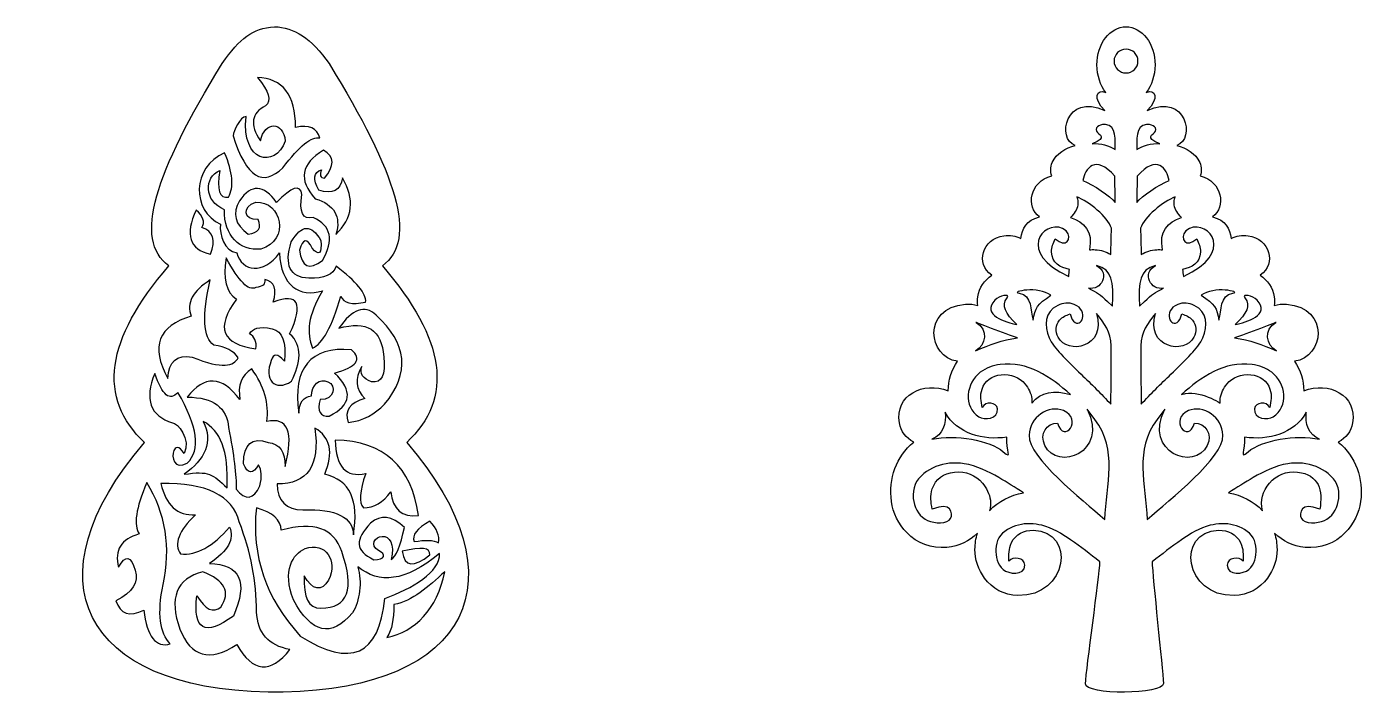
# Model space of a CAD drawing. Header units: centimetres. Extents: x -1 to 124, y -94 to 8.
# Drawn here: x 25.78 to 45.86, y -32.9 to -22.86 of the extents above; entities that cross this region are included whole.
import ezdxf

# ---------------------------------------------------------------- set-up
doc = ezdxf.new("R2010")
doc.units = ezdxf.units.CM
doc.header["$MEASUREMENT"] = 0
doc.layers.add('layer 1', color=7, linetype='Continuous')

msp = doc.modelspace()

# ---------------------------------------------------------------- linework, layer by layer
at = {"layer": 'layer 1', "color": 250}
for points, knots in [([(27.55105, -29.10344), (25.78133, -31.15857), (26.61737, -32.80839), (29.40744, -32.85513), (29.40744, -32.85513), (29.4526, -32.85558), (29.49729, -32.85567), (29.54148, -32.85543), (29.54148, -32.85543), (29.58567, -32.85567), (29.58704, -32.85558), (29.6322, -32.85513), (29.6322, -32.85513), (32.42227, -32.80839), (33.25831, -31.15857), (31.48859, -29.10344), (31.48859, -29.10344), (32.19968, -28.43862), (32.07789, -27.55411), (31.12324, -26.44991), (31.12324, -26.44991), (31.66538, -26.05526), (31.33296, -25.05346), (30.32343, -23.40957), (30.32343, -23.40957), (30.05332, -23.02937), (29.79772, -22.86499), (29.50072, -22.85556), (29.50072, -22.85556), (29.17182, -22.88195), (28.98385, -23.02213), (28.71621, -23.40957), (28.71621, -23.40957), (27.70668, -25.05346), (27.37426, -26.05526), (27.9164, -26.44991), (27.9164, -26.44991), (26.96175, -27.55411), (26.83996, -28.43862), (27.55105, -29.10344)], [0, 0, 0, 0, 0.09090909, 0.09090909, 0.09090909, 0.09090909, 0.18181818, 0.18181818, 0.18181818, 0.18181818, 0.27272727, 0.27272727, 0.27272727, 0.27272727, 0.36363636, 0.36363636, 0.36363636, 0.36363636, 0.45454545, 0.45454545, 0.45454545, 0.45454545, 0.54545455, 0.54545455, 0.54545455, 0.54545455, 0.63636364, 0.63636364, 0.63636364, 0.63636364, 0.72727273, 0.72727273, 0.72727273, 0.72727273, 0.81818182, 0.81818182, 0.81818182, 0.81818182, 1, 1, 1, 1]), ([(41.4615, -30.56544), (41.61235, -30.67004), (41.75533, -30.78587), (41.90273, -30.89526), (41.90273, -30.89526), (41.8936, -31.1186), (41.69682, -32.505), (41.684, -32.72809), (41.684, -32.72809), (41.67398, -32.90238), (42.86516, -32.89498), (42.85532, -32.72396), (42.85532, -32.72396), (42.8425, -32.50087), (42.69414, -31.1186), (42.685, -30.89526), (42.685, -30.89526), (42.8324, -30.78587), (42.97539, -30.67004), (43.12623, -30.56544), (43.12623, -30.56544), (43.25664, -30.47501), (43.40071, -30.38869), (43.55837, -30.34849), (43.55837, -30.34849), (43.61562, -30.3339), (43.67399, -30.32559), (43.7333, -30.32421), (43.7333, -30.32421), (43.8482, -30.32155), (43.97723, -30.35245), (44.07393, -30.41155), (44.07393, -30.41155), (44.18616, -30.48012), (44.24599, -30.57884), (44.24928, -30.70549), (44.24928, -30.70549), (44.25198, -30.8096), (44.22455, -30.94192), (44.13916, -31.01268), (44.13916, -31.01268), (44.05755, -31.08033), (43.81856, -31.11594), (43.81411, -30.94563), (43.81411, -30.94563), (43.81118, -30.83338), (43.9975, -30.81087), (44.05199, -30.88788), (44.05199, -30.88788), (44.05367, -30.78451), (44.06031, -30.70703), (44.01241, -30.6086), (44.01241, -30.6086), (43.95023, -30.48096), (43.82981, -30.4188), (43.68239, -30.42222), (43.68239, -30.42222), (43.04621, -30.43698), (43.16239, -31.42013), (43.91897, -31.40244), (43.91897, -31.40244), (44.12773, -31.39759), (44.30113, -31.30242), (44.41914, -31.14187), (44.41914, -31.14187), (44.50786, -31.0212), (44.56657, -30.85727), (44.56273, -30.70954), (44.56273, -30.70954), (44.56062, -30.62814), (44.54885, -30.54595), (44.52654, -30.46651), (44.52654, -30.46651), (44.64449, -30.58871), (44.80196, -30.66069), (44.98345, -30.67938), (44.98345, -30.67938), (45.21884, -30.70362), (45.42845, -30.62138), (45.58674, -30.4578), (45.58674, -30.4578), (45.70599, -30.33456), (45.79869, -30.15794), (45.81803, -29.99099), (45.81803, -29.99099), (45.85781, -29.64743), (45.74925, -29.31362), (45.48218, -29.09894), (45.48218, -29.09894), (45.59801, -29.03775), (45.67633, -28.93888), (45.69796, -28.80839), (45.69796, -28.80839), (45.76719, -28.39083), (45.33924, -28.17789), (44.96564, -28.32745), (44.96564, -28.32745), (44.96117, -28.16992), (44.91677, -28.01418), (44.82429, -27.88294), (44.82429, -27.88294), (45.26885, -27.82728), (45.36273, -27.08371), (44.70607, -27.02519), (44.70607, -27.02519), (44.6427, -27.01909), (44.57931, -27.02558), (44.52114, -27.04572), (44.52114, -27.04572), (44.52616, -27.00289), (44.5262, -26.9597), (44.52022, -26.91712), (44.52022, -26.91712), (44.50024, -26.77436), (44.41951, -26.66716), (44.30899, -26.58797), (44.30899, -26.58797), (44.56519, -26.41897), (44.45158, -26.043), (44.12816, -25.99582), (44.12816, -25.99582), (44.03622, -25.98241), (43.95009, -25.9993), (43.87229, -26.03634), (43.87229, -26.03634), (43.85498, -25.89491), (43.7881, -25.7594), (43.59518, -25.71448), (43.59518, -25.71448), (43.7988, -25.5603), (43.74154, -25.187), (43.41018, -25.0963), (43.41018, -25.0963), (43.43184, -25.03286), (43.43018, -24.96553), (43.40148, -24.89825), (43.40148, -24.89825), (43.34096, -24.7564), (43.20032, -24.67478), (43.05545, -24.63992), (43.05545, -24.63992), (43.33827, -24.55183), (43.2049, -23.83618), (42.61146, -24.11566), (42.61146, -24.11566), (42.80256, -23.93154), (42.73465, -23.78098), (42.59654, -23.84403), (42.59654, -23.84403), (42.67862, -23.73948), (42.72967, -23.59284), (42.72967, -23.43045), (42.72967, -23.43045), (42.72967, -23.11296), (42.53454, -22.85556), (42.29385, -22.85556), (42.29385, -22.85556), (42.05317, -22.85556), (41.85805, -23.11296), (41.85805, -23.43045), (41.85805, -23.43045), (41.85805, -23.59283), (41.9091, -23.73947), (41.99116, -23.84402), (41.99116, -23.84402), (41.85308, -23.781), (41.78519, -23.93155), (41.97627, -24.11566), (41.97627, -24.11566), (41.38284, -23.83618), (41.24946, -24.55183), (41.53228, -24.63992), (41.53228, -24.63992), (41.38741, -24.67478), (41.24677, -24.7564), (41.18625, -24.89825), (41.18625, -24.89825), (41.15755, -24.96553), (41.15589, -25.03286), (41.17755, -25.0963), (41.17755, -25.0963), (40.84619, -25.187), (40.78893, -25.5603), (40.99255, -25.71448), (40.99255, -25.71448), (40.79963, -25.7594), (40.73275, -25.89491), (40.71545, -26.03634), (40.71545, -26.03634), (40.63765, -25.9993), (40.55151, -25.98241), (40.45958, -25.99582), (40.45958, -25.99582), (40.13615, -26.043), (40.02254, -26.41897), (40.27875, -26.58797), (40.27875, -26.58797), (40.16822, -26.66716), (40.08749, -26.77436), (40.06751, -26.91712), (40.06751, -26.91712), (40.06153, -26.9597), (40.06157, -27.00289), (40.06659, -27.04572), (40.06659, -27.04572), (40.00842, -27.02558), (39.94503, -27.01909), (39.88167, -27.02519), (39.88167, -27.02519), (39.225, -27.08371), (39.31888, -27.82728), (39.76345, -27.88294), (39.76345, -27.88294), (39.67096, -28.01418), (39.62657, -28.16992), (39.6221, -28.32745), (39.6221, -28.32745), (39.2485, -28.17789), (38.82054, -28.39083), (38.88977, -28.80839), (38.88977, -28.80839), (38.9114, -28.93888), (38.98972, -29.03775), (39.10555, -29.09894), (39.10555, -29.09894), (38.83848, -29.31362), (38.72993, -29.64743), (38.76971, -29.99099), (38.76971, -29.99099), (38.78904, -30.15794), (38.88174, -30.33456), (39.00099, -30.4578), (39.00099, -30.4578), (39.15928, -30.62138), (39.36889, -30.70362), (39.60428, -30.67938), (39.60428, -30.67938), (39.78577, -30.66069), (39.94325, -30.58871), (40.0612, -30.46651), (40.0612, -30.46651), (40.03889, -30.54595), (40.02711, -30.62814), (40.025, -30.70954), (40.025, -30.70954), (40.02116, -30.85727), (40.07987, -31.0212), (40.16859, -31.14187), (40.16859, -31.14187), (40.28661, -31.30242), (40.46001, -31.39759), (40.66876, -31.40244), (40.66876, -31.40244), (41.42534, -31.42013), (41.54152, -30.43698), (40.90534, -30.42222), (40.90534, -30.42222), (40.75792, -30.4188), (40.6375, -30.48096), (40.57532, -30.6086), (40.57532, -30.6086), (40.52742, -30.70703), (40.53406, -30.78451), (40.53574, -30.88788), (40.53574, -30.88788), (40.59023, -30.81087), (40.77655, -30.83338), (40.77363, -30.94563), (40.77363, -30.94563), (40.76918, -31.11594), (40.53018, -31.08033), (40.44858, -31.01268), (40.44858, -31.01268), (40.36318, -30.94192), (40.33575, -30.8096), (40.33845, -30.70549), (40.33845, -30.70549), (40.34175, -30.57884), (40.40157, -30.48012), (40.5138, -30.41155), (40.5138, -30.41155), (40.61051, -30.35245), (40.73953, -30.32155), (40.85443, -30.32421), (40.85443, -30.32421), (40.91374, -30.32559), (40.97211, -30.3339), (41.02936, -30.34849), (41.02936, -30.34849), (41.18702, -30.38869), (41.3311, -30.47501), (41.4615, -30.56544)], [0, 0, 0, 0, 0.01351351, 0.01351351, 0.01351351, 0.01351351, 0.02702703, 0.02702703, 0.02702703, 0.02702703, 0.04054054, 0.04054054, 0.04054054, 0.04054054, 0.05405405, 0.05405405, 0.05405405, 0.05405405, 0.06756757, 0.06756757, 0.06756757, 0.06756757, 0.08108108, 0.08108108, 0.08108108, 0.08108108, 0.09459459, 0.09459459, 0.09459459, 0.09459459, 0.10810811, 0.10810811, 0.10810811, 0.10810811, 0.12162162, 0.12162162, 0.12162162, 0.12162162, 0.13513514, 0.13513514, 0.13513514, 0.13513514, 0.14864865, 0.14864865, 0.14864865, 0.14864865, 0.16216216, 0.16216216, 0.16216216, 0.16216216, 0.17567568, 0.17567568, 0.17567568, 0.17567568, 0.18918919, 0.18918919, 0.18918919, 0.18918919, 0.2027027, 0.2027027, 0.2027027, 0.2027027, 0.21621622, 0.21621622, 0.21621622, 0.21621622, 0.22972973, 0.22972973, 0.22972973, 0.22972973, 0.24324324, 0.24324324, 0.24324324, 0.24324324, 0.25675676, 0.25675676, 0.25675676, 0.25675676, 0.27027027, 0.27027027, 0.27027027, 0.27027027, 0.28378378, 0.28378378, 0.28378378, 0.28378378, 0.2972973, 0.2972973, 0.2972973, 0.2972973, 0.31081081, 0.31081081, 0.31081081, 0.31081081, 0.32432432, 0.32432432, 0.32432432, 0.32432432, 0.33783784, 0.33783784, 0.33783784, 0.33783784, 0.35135135, 0.35135135, 0.35135135, 0.35135135, 0.36486486, 0.36486486, 0.36486486, 0.36486486, 0.37837838, 0.37837838, 0.37837838, 0.37837838, 0.39189189, 0.39189189, 0.39189189, 0.39189189, 0.40540541, 0.40540541, 0.40540541, 0.40540541, 0.41891892, 0.41891892, 0.41891892, 0.41891892, 0.43243243, 0.43243243, 0.43243243, 0.43243243, 0.44594595, 0.44594595, 0.44594595, 0.44594595, 0.45945946, 0.45945946, 0.45945946, 0.45945946, 0.47297297, 0.47297297, 0.47297297, 0.47297297, 0.48648649, 0.48648649, 0.48648649, 0.48648649, 0.5, 0.5, 0.5, 0.5, 0.51351351, 0.51351351, 0.51351351, 0.51351351, 0.52702703, 0.52702703, 0.52702703, 0.52702703, 0.54054054, 0.54054054, 0.54054054, 0.54054054, 0.55405405, 0.55405405, 0.55405405, 0.55405405, 0.56756757, 0.56756757, 0.56756757, 0.56756757, 0.58108108, 0.58108108, 0.58108108, 0.58108108, 0.59459459, 0.59459459, 0.59459459, 0.59459459, 0.60810811, 0.60810811, 0.60810811, 0.60810811, 0.62162162, 0.62162162, 0.62162162, 0.62162162, 0.63513514, 0.63513514, 0.63513514, 0.63513514, 0.64864865, 0.64864865, 0.64864865, 0.64864865, 0.66216216, 0.66216216, 0.66216216, 0.66216216, 0.67567568, 0.67567568, 0.67567568, 0.67567568, 0.68918919, 0.68918919, 0.68918919, 0.68918919, 0.7027027, 0.7027027, 0.7027027, 0.7027027, 0.71621622, 0.71621622, 0.71621622, 0.71621622, 0.72972973, 0.72972973, 0.72972973, 0.72972973, 0.74324324, 0.74324324, 0.74324324, 0.74324324, 0.75675676, 0.75675676, 0.75675676, 0.75675676, 0.77027027, 0.77027027, 0.77027027, 0.77027027, 0.78378378, 0.78378378, 0.78378378, 0.78378378, 0.7972973, 0.7972973, 0.7972973, 0.7972973, 0.81081081, 0.81081081, 0.81081081, 0.81081081, 0.82432432, 0.82432432, 0.82432432, 0.82432432, 0.83783784, 0.83783784, 0.83783784, 0.83783784, 0.85135135, 0.85135135, 0.85135135, 0.85135135, 0.86486486, 0.86486486, 0.86486486, 0.86486486, 0.87837838, 0.87837838, 0.87837838, 0.87837838, 0.89189189, 0.89189189, 0.89189189, 0.89189189, 0.90540541, 0.90540541, 0.90540541, 0.90540541, 0.91891892, 0.91891892, 0.91891892, 0.91891892, 0.93243243, 0.93243243, 0.93243243, 0.93243243, 0.94594595, 0.94594595, 0.94594595, 0.94594595, 0.95945946, 0.95945946, 0.95945946, 0.95945946, 0.97297297, 0.97297297, 0.97297297, 0.97297297, 1, 1, 1, 1]), ([(42.47311, -23.37174), (42.47311, -23.47074), (42.39285, -23.551), (42.29385, -23.551), (42.29385, -23.551), (42.19486, -23.551), (42.1146, -23.47074), (42.1146, -23.37174), (42.1146, -23.37174), (42.1146, -23.27274), (42.19486, -23.19249), (42.29385, -23.19249), (42.29385, -23.19249), (42.39285, -23.19249), (42.47311, -23.27274), (42.47311, -23.37174)], [0, 0, 0, 0, 0.2, 0.2, 0.2, 0.2, 0.4, 0.4, 0.4, 0.4, 0.6, 0.6, 0.6, 0.6, 1, 1, 1, 1]), ([(30.18484, -24.52707), (30.06201, -24.49758), (29.87689, -24.64651), (29.62947, -24.97388), (29.62947, -24.97388), (29.32549, -25.26773), (29.0826, -25.12807), (28.88105, -24.49372), (28.88105, -24.49372), (28.88293, -24.42397), (28.98969, -24.20483), (29.07538, -24.20675), (29.07538, -24.20675), (29.00386, -24.89204), (29.50832, -24.99152), (29.66496, -24.57431), (29.66496, -24.57431), (29.63554, -24.27366), (29.35716, -24.27088), (29.29063, -24.56868), (29.29063, -24.56868), (29.1299, -24.3271), (29.15572, -24.15218), (29.3681, -24.04391), (29.3681, -24.04391), (29.46476, -23.9676), (29.42403, -23.82596), (29.24588, -23.61903), (29.24588, -23.61903), (29.62564, -23.62999), (29.8169, -23.88014), (29.81966, -24.36951), (29.81966, -24.36951), (30.02275, -24.32541), (30.14448, -24.37794), (30.18484, -24.52707)], [0, 0, 0, 0, 0.1, 0.1, 0.1, 0.1, 0.2, 0.2, 0.2, 0.2, 0.3, 0.3, 0.3, 0.3, 0.4, 0.4, 0.4, 0.4, 0.5, 0.5, 0.5, 0.5, 0.6, 0.6, 0.6, 0.6, 0.7, 0.7, 0.7, 0.7, 0.8, 0.8, 0.8, 0.8, 1, 1, 1, 1]), ([(42.13202, -24.69884), (42.0315, -24.64345), (41.92361, -24.60413), (41.78334, -24.61383), (41.78334, -24.61383), (42.03526, -24.51629), (41.88039, -24.48596), (41.85059, -24.4235), (41.85059, -24.4235), (41.81568, -24.35035), (41.93593, -24.31775), (41.98785, -24.32337), (41.98785, -24.32337), (42.15731, -24.34174), (42.12693, -24.57505), (42.13202, -24.69884)], [0, 0, 0, 0, 0.2, 0.2, 0.2, 0.2, 0.4, 0.4, 0.4, 0.4, 0.6, 0.6, 0.6, 0.6, 1, 1, 1, 1]), ([(42.45571, -24.69884), (42.46081, -24.57505), (42.43042, -24.34174), (42.59988, -24.32337), (42.59988, -24.32337), (42.6518, -24.31775), (42.77205, -24.35035), (42.73714, -24.4235), (42.73714, -24.4235), (42.70735, -24.48596), (42.55247, -24.51629), (42.80439, -24.61383), (42.80439, -24.61383), (42.66413, -24.60413), (42.55624, -24.64345), (42.45571, -24.69884)], [0, 0, 0, 0, 0.2, 0.2, 0.2, 0.2, 0.4, 0.4, 0.4, 0.4, 0.6, 0.6, 0.6, 0.6, 1, 1, 1, 1]), ([(29.57829, -26.25432), (29.33206, -26.58691), (29.01818, -26.53863), (28.93497, -26.25331), (28.93497, -26.25331), (28.75733, -26.22285), (28.66736, -25.98413), (28.69283, -25.82447), (28.69283, -25.82447), (28.25555, -25.61733), (28.25977, -24.96874), (28.75245, -24.75135), (28.75245, -24.75135), (28.87897, -25.04598), (28.89823, -25.26719), (28.81021, -25.41495), (28.81021, -25.41495), (28.67754, -25.44199), (28.63495, -25.30878), (28.68246, -25.01534), (28.68246, -25.01534), (28.44258, -25.1231), (28.43991, -25.46685), (28.75183, -25.60851), (28.75183, -25.60851), (28.74078, -25.99947), (28.98156, -26.22531), (29.29663, -26.19814), (29.29663, -26.19814), (29.74441, -26.06417), (29.61172, -25.47427), (29.2209, -25.49159), (29.2209, -25.49159), (29.01861, -25.55565), (29.03156, -25.7733), (29.25666, -25.75092), (29.25666, -25.75092), (29.31293, -25.87657), (29.26359, -25.95043), (29.10867, -25.97248), (29.10867, -25.97248), (28.90893, -25.82766), (28.86492, -25.66073), (28.97663, -25.47168), (28.97663, -25.47168), (29.15542, -25.21478), (29.34084, -25.22271), (29.53287, -25.49547), (29.53287, -25.49547), (29.76277, -25.26005), (29.89036, -25.22037), (29.9156, -25.37646), (29.9156, -25.37646), (29.86928, -25.64447), (29.92518, -25.75995), (30.08328, -25.72291), (30.08328, -25.72291), (30.35586, -25.84473), (30.40248, -26.06014), (30.22316, -26.36913), (30.22316, -26.36913), (30.02661, -26.51828), (29.9113, -26.46601), (29.87718, -26.21228), (29.87718, -26.21228), (29.92913, -26.03897), (29.99341, -26.02982), (30.07001, -26.18486), (30.07001, -26.18486), (30.17256, -26.30497), (30.21528, -26.26641), (30.19817, -26.06918), (30.19817, -26.06918), (30.05677, -25.81795), (29.90934, -25.82473), (29.75588, -26.08955), (29.75588, -26.08955), (29.6466, -26.44059), (29.73419, -26.62254), (30.01866, -26.63542), (30.01866, -26.63542), (30.25181, -26.64391), (30.38797, -26.58365), (30.42715, -26.45463), (30.42715, -26.45463), (30.73609, -26.6852), (30.88455, -26.86494), (30.87256, -26.99384), (30.87256, -26.99384), (30.66251, -27.03916), (30.53854, -27.00914), (30.50066, -26.90377), (30.50066, -26.90377), (30.36746, -27.36129), (30.22556, -27.6219), (30.0749, -27.68561), (30.0749, -27.68561), (29.98132, -27.45449), (30.00144, -27.19999), (30.22445, -26.82483), (30.22445, -26.82483), (29.87949, -26.93023), (29.5967, -26.74618), (29.57829, -26.25432)], [0, 0, 0, 0, 0.03703704, 0.03703704, 0.03703704, 0.03703704, 0.07407407, 0.07407407, 0.07407407, 0.07407407, 0.11111111, 0.11111111, 0.11111111, 0.11111111, 0.14814815, 0.14814815, 0.14814815, 0.14814815, 0.18518519, 0.18518519, 0.18518519, 0.18518519, 0.22222222, 0.22222222, 0.22222222, 0.22222222, 0.25925926, 0.25925926, 0.25925926, 0.25925926, 0.2962963, 0.2962963, 0.2962963, 0.2962963, 0.33333333, 0.33333333, 0.33333333, 0.33333333, 0.37037037, 0.37037037, 0.37037037, 0.37037037, 0.40740741, 0.40740741, 0.40740741, 0.40740741, 0.44444444, 0.44444444, 0.44444444, 0.44444444, 0.48148148, 0.48148148, 0.48148148, 0.48148148, 0.51851852, 0.51851852, 0.51851852, 0.51851852, 0.55555556, 0.55555556, 0.55555556, 0.55555556, 0.59259259, 0.59259259, 0.59259259, 0.59259259, 0.62962963, 0.62962963, 0.62962963, 0.62962963, 0.66666667, 0.66666667, 0.66666667, 0.66666667, 0.7037037, 0.7037037, 0.7037037, 0.7037037, 0.74074074, 0.74074074, 0.74074074, 0.74074074, 0.77777778, 0.77777778, 0.77777778, 0.77777778, 0.81481481, 0.81481481, 0.81481481, 0.81481481, 0.85185185, 0.85185185, 0.85185185, 0.85185185, 0.88888889, 0.88888889, 0.88888889, 0.88888889, 0.92592593, 0.92592593, 0.92592593, 0.92592593, 1, 1, 1, 1]), ([(30.42646, -25.97656), (30.50632, -25.70794), (30.40262, -25.52909), (30.11539, -25.44002), (30.11539, -25.44002), (29.85773, -25.15879), (29.89834, -24.91564), (30.23718, -24.71057), (30.23718, -24.71057), (30.40479, -24.80843), (30.41038, -24.94829), (30.25393, -25.13018), (30.25393, -25.13018), (30.19039, -25.12603), (30.17558, -25.08444), (30.20949, -25.0054), (30.20949, -25.0054), (30.09119, -25.04619), (30.07706, -25.14822), (30.1671, -25.31147), (30.1671, -25.31147), (30.37667, -25.37871), (30.49528, -25.31673), (30.52293, -25.12555), (30.52293, -25.12555), (30.71346, -25.44717), (30.68131, -25.73084), (30.42646, -25.97656)], [0, 0, 0, 0, 0.125, 0.125, 0.125, 0.125, 0.25, 0.25, 0.25, 0.25, 0.375, 0.375, 0.375, 0.375, 0.5, 0.5, 0.5, 0.5, 0.625, 0.625, 0.625, 0.625, 0.75, 0.75, 0.75, 0.75, 1, 1, 1, 1]), ([(42.13134, -25.49911), (42.06301, -25.39913), (41.79826, -25.23273), (41.64682, -25.16459), (41.64682, -25.16459), (41.67428, -24.99191), (41.83199, -24.76181), (42.12733, -25.10113), (42.12733, -25.10113), (42.12548, -25.20002), (42.13337, -25.40022), (42.13134, -25.49911)], [0, 0, 0, 0, 0.25, 0.25, 0.25, 0.25, 0.5, 0.5, 0.5, 0.5, 1, 1, 1, 1]), ([(42.45639, -25.49911), (42.45436, -25.40022), (42.46226, -25.20002), (42.46041, -25.10113), (42.46041, -25.10113), (42.75575, -24.76181), (42.91345, -24.99191), (42.94091, -25.16459), (42.94091, -25.16459), (42.78948, -25.23273), (42.52472, -25.39913), (42.45639, -25.49911)], [0, 0, 0, 0, 0.25, 0.25, 0.25, 0.25, 0.5, 0.5, 0.5, 0.5, 1, 1, 1, 1]), ([(42.06463, -26.27697), (41.99407, -26.23762), (41.91614, -26.21163), (41.83133, -26.20646), (41.83133, -26.20646), (41.802, -26.20466), (41.77279, -26.20548), (41.74397, -26.20872), (41.74397, -26.20872), (41.80219, -25.9286), (41.671, -25.79369), (41.45918, -25.72074), (41.45918, -25.72074), (41.51634, -25.66981), (41.55927, -25.60312), (41.56966, -25.53444), (41.56966, -25.53444), (41.57539, -25.4965), (41.56813, -25.44987), (41.55445, -25.41091), (41.55445, -25.41091), (41.73992, -25.48688), (42.01791, -25.70913), (42.07517, -25.8839), (42.07517, -25.8839), (42.07183, -26.01493), (42.06829, -26.14595), (42.06463, -26.27697)], [0, 0, 0, 0, 0.125, 0.125, 0.125, 0.125, 0.25, 0.25, 0.25, 0.25, 0.375, 0.375, 0.375, 0.375, 0.5, 0.5, 0.5, 0.5, 0.625, 0.625, 0.625, 0.625, 0.75, 0.75, 0.75, 0.75, 1, 1, 1, 1]), ([(42.75641, -26.20646), (42.67159, -26.21163), (42.59366, -26.23762), (42.52311, -26.27697), (42.52311, -26.27697), (42.51944, -26.14595), (42.51591, -26.01493), (42.51256, -25.8839), (42.51256, -25.8839), (42.56982, -25.70913), (42.84782, -25.48688), (43.03328, -25.41091), (43.03328, -25.41091), (43.01961, -25.44987), (43.01234, -25.4965), (43.01807, -25.53444), (43.01807, -25.53444), (43.02847, -25.60312), (43.07139, -25.66981), (43.12856, -25.72074), (43.12856, -25.72074), (42.91673, -25.79369), (42.78554, -25.9286), (42.84376, -26.20872), (42.84376, -26.20872), (42.81494, -26.20548), (42.78573, -26.20466), (42.75641, -26.20646)], [0, 0, 0, 0, 0.125, 0.125, 0.125, 0.125, 0.25, 0.25, 0.25, 0.25, 0.375, 0.375, 0.375, 0.375, 0.5, 0.5, 0.5, 0.5, 0.625, 0.625, 0.625, 0.625, 0.75, 0.75, 0.75, 0.75, 1, 1, 1, 1]), ([(28.41293, -25.87466), (28.58116, -25.92813), (28.62377, -26.06051), (28.54075, -26.27179), (28.54075, -26.27179), (28.22499, -26.20197), (28.1537, -25.98136), (28.32691, -25.60999), (28.32691, -25.60999), (28.43246, -25.70306), (28.46113, -25.79128), (28.41293, -25.87466)], [0, 0, 0, 0, 0.25, 0.25, 0.25, 0.25, 0.5, 0.5, 0.5, 0.5, 1, 1, 1, 1]), ([(41.4326, -26.60742), (40.64776, -26.25446), (41.04358, -25.7602), (41.33927, -25.88597), (41.33927, -25.88597), (41.33927, -25.88597), (41.3402, -25.88641), (41.3402, -25.88641), (41.3402, -25.88641), (41.51952, -25.97296), (41.41952, -26.17235), (41.29017, -26.08497), (41.29017, -26.08497), (41.29017, -26.08497), (41.23064, -26.04324), (41.23064, -26.04324), (41.23064, -26.04324), (41.19994, -26.1132), (41.17427, -26.16303), (41.17683, -26.24372), (41.17683, -26.24372), (41.18189, -26.40264), (41.30329, -26.48012), (41.44624, -26.50165), (41.44624, -26.50165), (41.4396, -26.53849), (41.43588, -26.57012), (41.4326, -26.60742)], [0, 0, 0, 0, 0.125, 0.125, 0.125, 0.125, 0.25, 0.25, 0.25, 0.25, 0.375, 0.375, 0.375, 0.375, 0.5, 0.5, 0.5, 0.5, 0.625, 0.625, 0.625, 0.625, 0.75, 0.75, 0.75, 0.75, 1, 1, 1, 1]), ([(43.24847, -25.88597), (43.54415, -25.7602), (43.93998, -26.25446), (43.15513, -26.60742), (43.15513, -26.60742), (43.15186, -26.57012), (43.14812, -26.53849), (43.14149, -26.50165), (43.14149, -26.50165), (43.28445, -26.48012), (43.40584, -26.40264), (43.4109, -26.24372), (43.4109, -26.24372), (43.41346, -26.16302), (43.38781, -26.1132), (43.35709, -26.04324), (43.35709, -26.04324), (43.35709, -26.04324), (43.29757, -26.08497), (43.29757, -26.08497), (43.29757, -26.08497), (43.16821, -26.17235), (43.06821, -25.97296), (43.24753, -25.88641), (43.24753, -25.88641), (43.24753, -25.88641), (43.24847, -25.88597), (43.24847, -25.88597)], [0, 0, 0, 0, 0.125, 0.125, 0.125, 0.125, 0.25, 0.25, 0.25, 0.25, 0.375, 0.375, 0.375, 0.375, 0.5, 0.5, 0.5, 0.5, 0.625, 0.625, 0.625, 0.625, 0.75, 0.75, 0.75, 0.75, 1, 1, 1, 1]), ([(29.46867, -27.39637), (29.26734, -27.34972), (29.17163, -27.39475), (29.12568, -27.46964), (29.12568, -27.46964), (29.20477, -27.51312), (29.23666, -27.58225), (29.22472, -27.69844), (29.22472, -27.69844), (28.72178, -27.62685), (28.60564, -27.3806), (28.93418, -26.94947), (28.93418, -26.94947), (28.7743, -26.84793), (28.72262, -26.64125), (28.77915, -26.32941), (28.77915, -26.32941), (28.9668, -26.6841), (29.11457, -26.83252), (29.22246, -26.77466), (29.22246, -26.77466), (29.32347, -26.765), (29.36783, -26.72464), (29.35558, -26.65357), (29.35558, -26.65357), (29.50134, -26.6854), (29.54448, -26.79874), (29.48503, -26.99357), (29.48503, -26.99357), (29.86108, -26.85193), (29.94292, -27.01129), (29.73056, -27.47165), (29.73056, -27.47165), (29.93614, -27.64969), (29.89195, -27.90639), (29.75816, -28.18259), (29.75816, -28.18259), (29.5081, -28.34933), (29.33771, -28.15341), (29.45498, -27.87323), (29.45498, -27.87323), (29.48357, -27.76239), (29.5491, -27.76534), (29.65156, -27.88212), (29.65156, -27.88212), (29.68359, -27.59057), (29.6249, -27.43341), (29.46867, -27.39637)], [0, 0, 0, 0, 0.07692308, 0.07692308, 0.07692308, 0.07692308, 0.15384615, 0.15384615, 0.15384615, 0.15384615, 0.23076923, 0.23076923, 0.23076923, 0.23076923, 0.30769231, 0.30769231, 0.30769231, 0.30769231, 0.38461538, 0.38461538, 0.38461538, 0.38461538, 0.46153846, 0.46153846, 0.46153846, 0.46153846, 0.53846154, 0.53846154, 0.53846154, 0.53846154, 0.61538462, 0.61538462, 0.61538462, 0.61538462, 0.69230769, 0.69230769, 0.69230769, 0.69230769, 0.76923077, 0.76923077, 0.76923077, 0.76923077, 0.84615385, 0.84615385, 0.84615385, 0.84615385, 1, 1, 1, 1]), ([(42.01657, -26.98445), (41.89961, -26.87484), (41.8655, -26.85611), (41.72824, -26.78415), (41.72824, -26.78415), (41.92086, -26.82422), (42.06409, -26.56857), (41.85192, -26.44162), (41.85192, -26.44162), (42.09445, -26.51491), (42.10508, -26.67718), (42.09155, -27.05471), (42.09155, -27.05471), (42.09155, -27.05471), (42.01657, -26.98445), (42.01657, -26.98445)], [0, 0, 0, 0, 0.2, 0.2, 0.2, 0.2, 0.4, 0.4, 0.4, 0.4, 0.6, 0.6, 0.6, 0.6, 1, 1, 1, 1]), ([(42.49618, -27.05471), (42.48266, -26.67718), (42.49328, -26.51491), (42.73581, -26.44162), (42.73581, -26.44162), (42.52364, -26.56857), (42.66688, -26.82422), (42.85949, -26.78415), (42.85949, -26.78415), (42.72223, -26.85611), (42.68812, -26.87484), (42.57116, -26.98445), (42.57116, -26.98445), (42.57116, -26.98445), (42.49618, -27.05471), (42.49618, -27.05471)], [0, 0, 0, 0, 0.2, 0.2, 0.2, 0.2, 0.4, 0.4, 0.4, 0.4, 0.6, 0.6, 0.6, 0.6, 1, 1, 1, 1]), ([(28.95928, -27.83156), (28.88941, -27.95035), (28.73066, -28.01134), (28.26825, -27.82003), (28.26825, -27.82003), (28.03583, -27.77961), (27.91272, -27.88657), (27.89895, -28.14093), (27.89895, -28.14093), (27.64012, -27.65853), (27.75789, -27.34726), (28.25226, -27.20714), (28.25226, -27.20714), (28.17823, -27.00861), (28.27308, -26.82659), (28.5368, -26.66108), (28.5368, -26.66108), (28.41329, -27.19664), (28.4311, -27.52365), (28.59024, -27.64214), (28.59024, -27.64214), (28.77345, -27.66525), (28.89578, -27.73302), (28.95928, -27.83156)], [0, 0, 0, 0, 0.14285714, 0.14285714, 0.14285714, 0.14285714, 0.28571429, 0.28571429, 0.28571429, 0.28571429, 0.42857143, 0.42857143, 0.42857143, 0.42857143, 0.57142857, 0.57142857, 0.57142857, 0.57142857, 0.71428571, 0.71428571, 0.71428571, 0.71428571, 1, 1, 1, 1]), ([(40.65623, -27.33121), (40.49123, -27.29719), (40.11346, -27.18741), (40.32554, -26.96307), (40.32554, -26.96307), (40.38835, -26.89662), (40.55873, -26.86275), (40.50895, -26.92808), (40.50895, -26.92808), (40.41391, -27.05284), (40.48115, -27.15861), (40.65623, -27.33121)], [0, 0, 0, 0, 0.25, 0.25, 0.25, 0.25, 0.5, 0.5, 0.5, 0.5, 1, 1, 1, 1]), ([(41.16673, -26.89216), (40.96007, -27.02122), (40.92833, -27.07961), (40.89842, -27.26778), (40.89842, -27.26778), (40.85533, -27.11156), (40.88875, -26.89379), (40.68841, -26.86142), (40.68841, -26.86142), (40.54561, -26.83835), (40.9774, -26.7454), (41.16673, -26.89216)], [0, 0, 0, 0, 0.25, 0.25, 0.25, 0.25, 0.5, 0.5, 0.5, 0.5, 1, 1, 1, 1]), ([(43.68931, -27.26778), (43.6594, -27.07961), (43.62766, -27.02122), (43.421, -26.89216), (43.421, -26.89216), (43.61033, -26.7454), (44.04213, -26.83835), (43.89933, -26.86142), (43.89933, -26.86142), (43.69898, -26.89379), (43.7324, -27.11156), (43.68931, -27.26778)], [0, 0, 0, 0, 0.25, 0.25, 0.25, 0.25, 0.5, 0.5, 0.5, 0.5, 1, 1, 1, 1]), ([(44.26219, -26.96307), (44.47427, -27.18741), (44.0965, -27.29719), (43.9315, -27.33121), (43.9315, -27.33121), (44.10658, -27.15861), (44.17382, -27.05284), (44.07878, -26.92808), (44.07878, -26.92808), (44.02901, -26.86275), (44.19938, -26.89662), (44.26219, -26.96307)], [0, 0, 0, 0, 0.25, 0.25, 0.25, 0.25, 0.5, 0.5, 0.5, 0.5, 1, 1, 1, 1]), ([(30.61181, -28.80113), (30.54876, -28.62961), (30.63223, -28.50972), (30.8622, -28.44149), (30.8622, -28.44149), (30.72062, -28.30737), (30.70443, -28.147), (30.8136, -27.96037), (30.8136, -27.96037), (30.78086, -28.06937), (30.82987, -28.14585), (30.96065, -28.18978), (30.96065, -28.18978), (31.11478, -28.21393), (31.17597, -28.08947), (31.14422, -27.81639), (31.14422, -27.81639), (31.11368, -27.40824), (30.88893, -27.26515), (30.46999, -27.38716), (30.46999, -27.38716), (30.67195, -27.096), (30.85791, -27.02956), (31.02784, -27.18785), (31.02784, -27.18785), (31.49875, -27.61461), (31.54192, -28.06153), (31.15736, -28.52863), (31.15736, -28.52863), (31.00573, -28.67158), (30.83888, -28.78335), (30.61181, -28.80113)], [0, 0, 0, 0, 0.11111111, 0.11111111, 0.11111111, 0.11111111, 0.22222222, 0.22222222, 0.22222222, 0.22222222, 0.33333333, 0.33333333, 0.33333333, 0.33333333, 0.44444444, 0.44444444, 0.44444444, 0.44444444, 0.55555556, 0.55555556, 0.55555556, 0.55555556, 0.66666667, 0.66666667, 0.66666667, 0.66666667, 0.77777778, 0.77777778, 0.77777778, 0.77777778, 1, 1, 1, 1]), ([(41.6187, -28.07691), (41.51505, -27.97697), (41.41122, -27.87691), (41.31429, -27.77037), (41.31429, -27.77037), (41.25489, -27.70508), (41.17161, -27.6115), (41.13937, -27.52987), (41.13937, -27.52987), (41.06918, -27.35211), (41.06656, -27.13417), (41.26826, -27.04367), (41.26826, -27.04367), (41.34743, -27.00815), (41.4343, -26.99423), (41.51669, -27.02843), (41.51669, -27.02843), (41.75135, -27.12585), (41.6217, -27.40444), (41.5061, -27.28196), (41.5061, -27.28196), (41.47545, -27.24949), (41.46711, -27.21075), (41.45486, -27.16972), (41.45486, -27.16972), (41.39213, -27.19504), (41.34409, -27.21338), (41.29558, -27.2655), (41.29558, -27.2655), (41.22981, -27.33619), (41.23055, -27.43716), (41.27343, -27.52227), (41.27343, -27.52227), (41.4085, -27.79035), (42.00787, -27.68353), (41.85149, -27.1631), (41.85149, -27.1631), (41.96711, -27.32648), (42.06906, -27.43421), (42.06911, -27.64963), (42.06911, -27.64963), (42.0692, -27.94313), (42.07032, -28.23591), (42.06638, -28.52943), (42.06638, -28.52943), (41.92116, -28.3714), (41.77396, -28.22659), (41.6187, -28.07691)], [0, 0, 0, 0, 0.07692308, 0.07692308, 0.07692308, 0.07692308, 0.15384615, 0.15384615, 0.15384615, 0.15384615, 0.23076923, 0.23076923, 0.23076923, 0.23076923, 0.30769231, 0.30769231, 0.30769231, 0.30769231, 0.38461538, 0.38461538, 0.38461538, 0.38461538, 0.46153846, 0.46153846, 0.46153846, 0.46153846, 0.53846154, 0.53846154, 0.53846154, 0.53846154, 0.61538462, 0.61538462, 0.61538462, 0.61538462, 0.69230769, 0.69230769, 0.69230769, 0.69230769, 0.76923077, 0.76923077, 0.76923077, 0.76923077, 0.84615385, 0.84615385, 0.84615385, 0.84615385, 1, 1, 1, 1]), ([(42.96903, -28.07691), (42.81377, -28.2266), (42.66657, -28.37139), (42.52135, -28.52943), (42.52135, -28.52943), (42.51741, -28.23591), (42.51853, -27.94313), (42.51862, -27.64963), (42.51862, -27.64963), (42.51867, -27.43421), (42.62062, -27.32648), (42.73625, -27.1631), (42.73625, -27.1631), (42.57986, -27.68353), (43.17923, -27.79035), (43.31431, -27.52227), (43.31431, -27.52227), (43.35718, -27.43716), (43.35793, -27.33619), (43.29216, -27.2655), (43.29216, -27.2655), (43.24364, -27.21338), (43.1956, -27.19504), (43.13287, -27.16972), (43.13287, -27.16972), (43.12062, -27.21075), (43.11228, -27.24949), (43.08163, -27.28196), (43.08163, -27.28196), (42.96603, -27.40444), (42.83638, -27.12585), (43.07104, -27.02843), (43.07104, -27.02843), (43.15344, -26.99423), (43.2403, -27.00815), (43.31948, -27.04367), (43.31948, -27.04367), (43.52117, -27.13417), (43.51855, -27.35211), (43.44836, -27.52987), (43.44836, -27.52987), (43.41612, -27.6115), (43.33284, -27.70508), (43.27344, -27.77037), (43.27344, -27.77037), (43.17651, -27.87691), (43.07269, -27.97697), (42.96903, -28.07691)], [0, 0, 0, 0, 0.07692308, 0.07692308, 0.07692308, 0.07692308, 0.15384615, 0.15384615, 0.15384615, 0.15384615, 0.23076923, 0.23076923, 0.23076923, 0.23076923, 0.30769231, 0.30769231, 0.30769231, 0.30769231, 0.38461538, 0.38461538, 0.38461538, 0.38461538, 0.46153846, 0.46153846, 0.46153846, 0.46153846, 0.53846154, 0.53846154, 0.53846154, 0.53846154, 0.61538462, 0.61538462, 0.61538462, 0.61538462, 0.69230769, 0.69230769, 0.69230769, 0.69230769, 0.76923077, 0.76923077, 0.76923077, 0.76923077, 0.84615385, 0.84615385, 0.84615385, 0.84615385, 1, 1, 1, 1]), ([(40.66542, -27.53057), (40.43201, -27.56605), (40.25137, -27.62789), (40.03365, -27.72544), (40.03365, -27.72544), (40.03198, -27.72532), (40.03246, -27.72505), (40.04133, -27.72055), (40.04133, -27.72055), (40.1839, -27.64829), (40.23388, -27.40339), (40.04233, -27.30217), (40.04233, -27.30217), (39.98946, -27.2742), (40.50774, -27.48604), (40.66542, -27.53057)], [0, 0, 0, 0, 0.2, 0.2, 0.2, 0.2, 0.4, 0.4, 0.4, 0.4, 0.6, 0.6, 0.6, 0.6, 1, 1, 1, 1]), ([(44.55408, -27.72544), (44.33636, -27.62789), (44.15572, -27.56605), (43.92231, -27.53057), (43.92231, -27.53057), (44.08, -27.48604), (44.59827, -27.2742), (44.5454, -27.30217), (44.5454, -27.30217), (44.35386, -27.40339), (44.40384, -27.64829), (44.5464, -27.72055), (44.5464, -27.72055), (44.55527, -27.72505), (44.55575, -27.72532), (44.55408, -27.72544)], [0, 0, 0, 0, 0.2, 0.2, 0.2, 0.2, 0.4, 0.4, 0.4, 0.4, 0.6, 0.6, 0.6, 0.6, 1, 1, 1, 1]), ([(30.05673, -28.40318), (29.93871, -28.4137), (29.87541, -28.50038), (29.86681, -28.6632), (29.86681, -28.6632), (29.77634, -27.97869), (30.03994, -27.66078), (30.65759, -27.70947), (30.65759, -27.70947), (30.82412, -27.85311), (30.73914, -27.96983), (30.40267, -28.05963), (30.40267, -28.05963), (30.68601, -28.32672), (30.66063, -28.54206), (30.3265, -28.70566), (30.3265, -28.70566), (30.18622, -28.71926), (30.14061, -28.63588), (30.18965, -28.45551), (30.18965, -28.45551), (30.40428, -28.47049), (30.44279, -28.23896), (30.30484, -28.19195), (30.30484, -28.19195), (30.18337, -28.12809), (30.05534, -28.24473), (30.05673, -28.40318)], [0, 0, 0, 0, 0.125, 0.125, 0.125, 0.125, 0.25, 0.25, 0.25, 0.25, 0.375, 0.375, 0.375, 0.375, 0.5, 0.5, 0.5, 0.5, 0.625, 0.625, 0.625, 0.625, 0.75, 0.75, 0.75, 0.75, 1, 1, 1, 1]), ([(41.45917, -28.3816), (41.21252, -28.31211), (41.01428, -28.33891), (40.88012, -28.51311), (40.88012, -28.51311), (40.88223, -28.48908), (40.88219, -28.46552), (40.87959, -28.44299), (40.87959, -28.44299), (40.87126, -28.37082), (40.82536, -28.28231), (40.77846, -28.22624), (40.77846, -28.22624), (40.68938, -28.11978), (40.56384, -28.07081), (40.42064, -28.08558), (40.42064, -28.08558), (40.27972, -28.10011), (40.17342, -28.17401), (40.1315, -28.30309), (40.1315, -28.30309), (40.0988, -28.40374), (40.11662, -28.47856), (40.13231, -28.57737), (40.13231, -28.57737), (40.18278, -28.47893), (40.35067, -28.49587), (40.36246, -28.59777), (40.36246, -28.59777), (40.38055, -28.75414), (40.16512, -28.76913), (40.08418, -28.718), (40.08418, -28.718), (39.84661, -28.56788), (39.88856, -28.20864), (40.10427, -28.0478), (40.10427, -28.0478), (40.1866, -27.98641), (40.29778, -27.94605), (40.40124, -27.93185), (40.40124, -27.93185), (40.81365, -27.87531), (41.16739, -28.12285), (41.45917, -28.3816)], [0, 0, 0, 0, 0.08333333, 0.08333333, 0.08333333, 0.08333333, 0.16666667, 0.16666667, 0.16666667, 0.16666667, 0.25, 0.25, 0.25, 0.25, 0.33333333, 0.33333333, 0.33333333, 0.33333333, 0.41666667, 0.41666667, 0.41666667, 0.41666667, 0.5, 0.5, 0.5, 0.5, 0.58333333, 0.58333333, 0.58333333, 0.58333333, 0.66666667, 0.66666667, 0.66666667, 0.66666667, 0.75, 0.75, 0.75, 0.75, 0.83333333, 0.83333333, 0.83333333, 0.83333333, 1, 1, 1, 1]), ([(43.70761, -28.51311), (43.66629, -28.48517), (43.62122, -28.46024), (43.57288, -28.43853), (43.57288, -28.43853), (43.46247, -28.38899), (43.30469, -28.34726), (43.18528, -28.3686), (43.18528, -28.3686), (43.16589, -28.37208), (43.14697, -28.37641), (43.12856, -28.3816), (43.12856, -28.3816), (43.42034, -28.12285), (43.77408, -27.87531), (44.18649, -27.93185), (44.18649, -27.93185), (44.28995, -27.94605), (44.40114, -27.98641), (44.48347, -28.0478), (44.48347, -28.0478), (44.69917, -28.20864), (44.74112, -28.56788), (44.50356, -28.718), (44.50356, -28.718), (44.42262, -28.76913), (44.20718, -28.75414), (44.22527, -28.59777), (44.22527, -28.59777), (44.23707, -28.49587), (44.40495, -28.47893), (44.45542, -28.57737), (44.45542, -28.57737), (44.47112, -28.47856), (44.48893, -28.40374), (44.45624, -28.30309), (44.45624, -28.30309), (44.41431, -28.17401), (44.30801, -28.10011), (44.16709, -28.08558), (44.16709, -28.08558), (44.02389, -28.07081), (43.89835, -28.11978), (43.80928, -28.22624), (43.80928, -28.22624), (43.76237, -28.28231), (43.71647, -28.37082), (43.70814, -28.44299), (43.70814, -28.44299), (43.70554, -28.46552), (43.7055, -28.48908), (43.70761, -28.51311)], [0, 0, 0, 0, 0.07142857, 0.07142857, 0.07142857, 0.07142857, 0.14285714, 0.14285714, 0.14285714, 0.14285714, 0.21428571, 0.21428571, 0.21428571, 0.21428571, 0.28571429, 0.28571429, 0.28571429, 0.28571429, 0.35714286, 0.35714286, 0.35714286, 0.35714286, 0.42857143, 0.42857143, 0.42857143, 0.42857143, 0.5, 0.5, 0.5, 0.5, 0.57142857, 0.57142857, 0.57142857, 0.57142857, 0.64285714, 0.64285714, 0.64285714, 0.64285714, 0.71428571, 0.71428571, 0.71428571, 0.71428571, 0.78571429, 0.78571429, 0.78571429, 0.78571429, 0.85714286, 0.85714286, 0.85714286, 0.85714286, 1, 1, 1, 1]), ([(28.05132, -28.35005), (28.35043, -28.86152), (28.39788, -29.21557), (28.19364, -29.41222), (28.19364, -29.41222), (27.98823, -29.52789), (27.95555, -29.31217), (27.98896, -29.2254), (27.98896, -29.2254), (28.01216, -29.18219), (28.06296, -29.13413), (28.14675, -29.26874), (28.14675, -29.26874), (28.25609, -29.06564), (28.04196, -28.79706), (27.97094, -28.8082), (27.97094, -28.8082), (27.63556, -28.70405), (27.54666, -28.45616), (27.70425, -28.0645), (27.70425, -28.0645), (27.81747, -28.39669), (27.93316, -28.49187), (28.05132, -28.35005)], [0, 0, 0, 0, 0.14285714, 0.14285714, 0.14285714, 0.14285714, 0.28571429, 0.28571429, 0.28571429, 0.28571429, 0.42857143, 0.42857143, 0.42857143, 0.42857143, 0.57142857, 0.57142857, 0.57142857, 0.57142857, 0.71428571, 0.71428571, 0.71428571, 0.71428571, 1, 1, 1, 1]), ([(29.28328, -29.75417), (29.18865, -29.96169), (29.06973, -29.97909), (28.9265, -29.8064), (28.9265, -29.8064), (28.93155, -29.59907), (28.89402, -29.29036), (28.81388, -28.88026), (28.81388, -28.88026), (28.79228, -28.57933), (28.58542, -28.42636), (28.19331, -28.42138), (28.19331, -28.42138), (28.44781, -28.08779), (28.71151, -28.10017), (28.98444, -28.45851), (28.98444, -28.45851), (28.94768, -28.24672), (29.00651, -28.09274), (29.16094, -27.99657), (29.16094, -27.99657), (29.34808, -28.25511), (29.42372, -28.51908), (29.38785, -28.78847), (29.38785, -28.78847), (29.70425, -28.71879), (29.79541, -28.94336), (29.66135, -29.46219), (29.66135, -29.46219), (29.66839, -29.24414), (29.5838, -29.12467), (29.4076, -29.10376), (29.4076, -29.10376), (29.1637, -29.01635), (29.0406, -29.12331), (29.03829, -29.42467), (29.03829, -29.42467), (29.10116, -29.57857), (29.17623, -29.58331), (29.26353, -29.43889), (29.26353, -29.43889), (29.31112, -29.51766), (29.31769, -29.62275), (29.28328, -29.75417)], [0, 0, 0, 0, 0.08333333, 0.08333333, 0.08333333, 0.08333333, 0.16666667, 0.16666667, 0.16666667, 0.16666667, 0.25, 0.25, 0.25, 0.25, 0.33333333, 0.33333333, 0.33333333, 0.33333333, 0.41666667, 0.41666667, 0.41666667, 0.41666667, 0.5, 0.5, 0.5, 0.5, 0.58333333, 0.58333333, 0.58333333, 0.58333333, 0.66666667, 0.66666667, 0.66666667, 0.66666667, 0.75, 0.75, 0.75, 0.75, 0.83333333, 0.83333333, 0.83333333, 0.83333333, 1, 1, 1, 1]), ([(40.45073, -29.24322), (40.24941, -29.06702), (39.73104, -28.9809), (39.37924, -29.05572), (39.37924, -29.05572), (39.53992, -28.98664), (39.59949, -28.81791), (39.57636, -28.64923), (39.57636, -28.64923), (39.76153, -28.97473), (40.14536, -29.07572), (40.50415, -29.02373), (40.50415, -29.02373), (40.48813, -29.22428), (40.59416, -29.36876), (40.45073, -29.24322)], [0, 0, 0, 0, 0.2, 0.2, 0.2, 0.2, 0.4, 0.4, 0.4, 0.4, 0.6, 0.6, 0.6, 0.6, 1, 1, 1, 1]), ([(41.97497, -30.26219), (41.63243, -29.94896), (40.82638, -29.34362), (40.83902, -28.99426), (40.83902, -28.99426), (40.84366, -28.72321), (41.13415, -28.53199), (41.35713, -28.62455), (41.35713, -28.62455), (41.65261, -28.74718), (41.36293, -29.13849), (41.2656, -28.81284), (41.2656, -28.81284), (41.10462, -28.80701), (40.98774, -28.975), (41.07582, -29.14982), (41.07582, -29.14982), (41.26013, -29.53847), (42.03882, -29.25565), (41.70963, -28.60461), (41.70963, -28.60461), (41.70963, -28.60461), (41.82641, -28.75735), (41.82641, -28.75735), (41.82641, -28.75735), (42.17738, -29.2164), (41.99462, -29.73579), (41.97497, -30.26219)], [0, 0, 0, 0, 0.125, 0.125, 0.125, 0.125, 0.25, 0.25, 0.25, 0.25, 0.375, 0.375, 0.375, 0.375, 0.5, 0.5, 0.5, 0.5, 0.625, 0.625, 0.625, 0.625, 0.75, 0.75, 0.75, 0.75, 1, 1, 1, 1]), ([(42.61276, -30.26219), (42.59311, -29.73579), (42.41033, -29.21638), (42.76133, -28.75735), (42.76133, -28.75735), (42.76133, -28.75735), (42.87811, -28.60461), (42.87811, -28.60461), (42.87811, -28.60461), (42.54891, -29.25565), (43.32761, -29.53847), (43.51191, -29.14982), (43.51191, -29.14982), (43.59999, -28.975), (43.48311, -28.80701), (43.32213, -28.81284), (43.32213, -28.81284), (43.2248, -29.1385), (42.93513, -28.74718), (43.2306, -28.62455), (43.2306, -28.62455), (43.45358, -28.53199), (43.74407, -28.72321), (43.74871, -28.99426), (43.74871, -28.99426), (43.76135, -29.34362), (42.9553, -29.94896), (42.61276, -30.26219)], [0, 0, 0, 0, 0.125, 0.125, 0.125, 0.125, 0.25, 0.25, 0.25, 0.25, 0.375, 0.375, 0.375, 0.375, 0.5, 0.5, 0.5, 0.5, 0.625, 0.625, 0.625, 0.625, 0.75, 0.75, 0.75, 0.75, 1, 1, 1, 1]), ([(45.1996, -29.05572), (44.84779, -28.9809), (44.32942, -29.06702), (44.1281, -29.24322), (44.1281, -29.24322), (43.98468, -29.36876), (44.0907, -29.22428), (44.07468, -29.02373), (44.07468, -29.02373), (44.43347, -29.07572), (44.81731, -28.97473), (45.00248, -28.64923), (45.00248, -28.64923), (44.97935, -28.81791), (45.03892, -28.98664), (45.1996, -29.05572)], [0, 0, 0, 0, 0.2, 0.2, 0.2, 0.2, 0.4, 0.4, 0.4, 0.4, 0.6, 0.6, 0.6, 0.6, 1, 1, 1, 1]), ([(28.79219, -29.78626), (28.57293, -29.57805), (28.51499, -29.5259), (28.14798, -29.58139), (28.14798, -29.58139), (28.45348, -29.36082), (28.59168, -29.09074), (28.43249, -28.78608), (28.43249, -28.78608), (28.69087, -28.93114), (28.81204, -29.20984), (28.79219, -29.78626)], [0, 0, 0, 0, 0.25, 0.25, 0.25, 0.25, 0.5, 0.5, 0.5, 0.5, 1, 1, 1, 1]), ([(30.68796, -30.49355), (30.68313, -30.2257), (30.43067, -30.1), (29.93061, -30.11646), (29.93061, -30.11646), (29.67551, -30.11253), (29.54643, -29.98224), (29.54336, -29.72556), (29.54336, -29.72556), (29.99905, -29.7309), (30.18793, -29.45116), (30.11, -28.88634), (30.11, -28.88634), (30.34415, -29.022), (30.39351, -29.25369), (30.25807, -29.58137), (30.25807, -29.58137), (30.63385, -29.66723), (30.77716, -29.97128), (30.68796, -30.49355)], [0, 0, 0, 0, 0.16666667, 0.16666667, 0.16666667, 0.16666667, 0.33333333, 0.33333333, 0.33333333, 0.33333333, 0.5, 0.5, 0.5, 0.5, 0.66666667, 0.66666667, 0.66666667, 0.66666667, 1, 1, 1, 1]), ([(30.87293, -29.57009), (30.57556, -29.63508), (30.42355, -29.46724), (30.4169, -29.06655), (30.4169, -29.06655), (31.14726, -29.08562), (31.56368, -29.46395), (31.66619, -30.20155), (31.66619, -30.20155), (31.41731, -30.23159), (31.2783, -30.1121), (31.24919, -29.84308), (31.24919, -29.84308), (31.13397, -30.00502), (30.99724, -30.08515), (30.83898, -30.08347), (30.83898, -30.08347), (30.76895, -30.00786), (30.78026, -29.83673), (30.87293, -29.57009)], [0, 0, 0, 0, 0.16666667, 0.16666667, 0.16666667, 0.16666667, 0.33333333, 0.33333333, 0.33333333, 0.33333333, 0.5, 0.5, 0.5, 0.5, 0.66666667, 0.66666667, 0.66666667, 0.66666667, 1, 1, 1, 1]), ([(40.75274, -29.85869), (40.5559, -29.89845), (40.37709, -29.98245), (40.24371, -30.12991), (40.24371, -30.12991), (40.25675, -30.07457), (40.26209, -30.01903), (40.25621, -29.9682), (40.25621, -29.9682), (40.24646, -29.88384), (40.1919, -29.77912), (40.1371, -29.71361), (40.1371, -29.71361), (40.03278, -29.58895), (39.88653, -29.53195), (39.71882, -29.54923), (39.71882, -29.54923), (39.55508, -29.56613), (39.43221, -29.65094), (39.38347, -29.80102), (39.38347, -29.80102), (39.34691, -29.91357), (39.36412, -29.99482), (39.38162, -30.10507), (39.38162, -30.10507), (39.38162, -30.10507), (39.48462, -30.07733), (39.48462, -30.07733), (39.48462, -30.07733), (39.69672, -30.02238), (39.70135, -30.22348), (39.63839, -30.27126), (39.63839, -30.27126), (39.54707, -30.34057), (39.36388, -30.31051), (39.27735, -30.25632), (39.27735, -30.25632), (39.1636, -30.18508), (39.11344, -30.0684), (39.09901, -29.94391), (39.09901, -29.94391), (39.0816, -29.79366), (39.13598, -29.66732), (39.25713, -29.56942), (39.25713, -29.56942), (39.3606, -29.4858), (39.5062, -29.4305), (39.64129, -29.41658), (39.64129, -29.41658), (39.7159, -29.40888), (39.79022, -29.41126), (39.86421, -29.42299), (39.86421, -29.42299), (40.04938, -29.45237), (40.22415, -29.53878), (40.3828, -29.63023), (40.3828, -29.63023), (40.50839, -29.70263), (40.63026, -29.7811), (40.75274, -29.85869)], [0, 0, 0, 0, 0.0625, 0.0625, 0.0625, 0.0625, 0.125, 0.125, 0.125, 0.125, 0.1875, 0.1875, 0.1875, 0.1875, 0.25, 0.25, 0.25, 0.25, 0.3125, 0.3125, 0.3125, 0.3125, 0.375, 0.375, 0.375, 0.375, 0.4375, 0.4375, 0.4375, 0.4375, 0.5, 0.5, 0.5, 0.5, 0.5625, 0.5625, 0.5625, 0.5625, 0.625, 0.625, 0.625, 0.625, 0.6875, 0.6875, 0.6875, 0.6875, 0.75, 0.75, 0.75, 0.75, 0.8125, 0.8125, 0.8125, 0.8125, 0.875, 0.875, 0.875, 0.875, 1, 1, 1, 1]), ([(44.34402, -30.12991), (44.21065, -29.98245), (44.03183, -29.89845), (43.83499, -29.85869), (43.83499, -29.85869), (43.95747, -29.7811), (44.07935, -29.70263), (44.20494, -29.63023), (44.20494, -29.63023), (44.36358, -29.53878), (44.53836, -29.45237), (44.72352, -29.42299), (44.72352, -29.42299), (44.79751, -29.41126), (44.87183, -29.40888), (44.94645, -29.41658), (44.94645, -29.41658), (45.08154, -29.4305), (45.22713, -29.4858), (45.3306, -29.56942), (45.3306, -29.56942), (45.45175, -29.66732), (45.50613, -29.79366), (45.48872, -29.94391), (45.48872, -29.94391), (45.4743, -30.0684), (45.42414, -30.18508), (45.31038, -30.25632), (45.31038, -30.25632), (45.22385, -30.31051), (45.04066, -30.34057), (44.94935, -30.27126), (44.94935, -30.27126), (44.88639, -30.22348), (44.89101, -30.02238), (45.10312, -30.07733), (45.10312, -30.07733), (45.10312, -30.07733), (45.20611, -30.10507), (45.20611, -30.10507), (45.20611, -30.10507), (45.24979, -29.82995), (45.20007, -29.58341), (44.86891, -29.54923), (44.86891, -29.54923), (44.7012, -29.53195), (44.55496, -29.58895), (44.45064, -29.71361), (44.45064, -29.71361), (44.34668, -29.83787), (44.30706, -29.973), (44.34402, -30.12991)], [0, 0, 0, 0, 0.07142857, 0.07142857, 0.07142857, 0.07142857, 0.14285714, 0.14285714, 0.14285714, 0.14285714, 0.21428571, 0.21428571, 0.21428571, 0.21428571, 0.28571429, 0.28571429, 0.28571429, 0.28571429, 0.35714286, 0.35714286, 0.35714286, 0.35714286, 0.42857143, 0.42857143, 0.42857143, 0.42857143, 0.5, 0.5, 0.5, 0.5, 0.57142857, 0.57142857, 0.57142857, 0.57142857, 0.64285714, 0.64285714, 0.64285714, 0.64285714, 0.71428571, 0.71428571, 0.71428571, 0.71428571, 0.78571429, 0.78571429, 0.78571429, 0.78571429, 0.85714286, 0.85714286, 0.85714286, 0.85714286, 1, 1, 1, 1]), ([(27.58509, -29.70533), (27.87089, -30.16856), (27.95223, -30.67973), (27.82909, -31.23885), (27.82909, -31.23885), (27.74172, -31.67294), (27.77799, -31.97021), (27.93789, -32.13065), (27.93789, -32.13065), (27.72203, -32.18953), (27.58927, -32.01993), (27.53962, -31.62186), (27.53962, -31.62186), (27.32528, -31.73002), (27.18578, -31.68323), (27.12115, -31.48152), (27.12115, -31.48152), (27.37383, -31.35688), (27.46943, -31.20452), (27.40794, -31.02443), (27.40794, -31.02443), (27.34708, -30.80404), (27.26431, -30.78843), (27.15963, -30.97763), (27.15963, -30.97763), (27.09576, -30.72035), (27.19976, -30.55401), (27.47163, -30.47862), (27.47163, -30.47862), (27.38203, -30.34787), (27.41984, -30.09011), (27.58509, -29.70533)], [0, 0, 0, 0, 0.11111111, 0.11111111, 0.11111111, 0.11111111, 0.22222222, 0.22222222, 0.22222222, 0.22222222, 0.33333333, 0.33333333, 0.33333333, 0.33333333, 0.44444444, 0.44444444, 0.44444444, 0.44444444, 0.55555556, 0.55555556, 0.55555556, 0.55555556, 0.66666667, 0.66666667, 0.66666667, 0.66666667, 0.77777778, 0.77777778, 0.77777778, 0.77777778, 1, 1, 1, 1]), ([(29.7359, -32.21502), (29.44192, -32.58467), (29.17538, -32.55935), (28.93629, -32.13904), (28.93629, -32.13904), (28.53058, -32.40395), (28.24631, -32.32737), (28.08349, -31.90934), (28.08349, -31.90934), (27.91441, -31.44046), (28.0283, -31.15267), (28.42517, -31.04597), (28.42517, -31.04597), (28.7579, -31.17526), (28.84886, -31.35197), (28.698, -31.57607), (28.698, -31.57607), (28.58307, -31.67299), (28.46308, -31.61617), (28.33802, -31.40564), (28.33802, -31.40564), (28.27244, -31.92052), (28.45515, -32.02283), (28.88613, -31.71256), (28.88613, -31.71256), (29.1107, -31.1961), (28.99023, -30.9329), (28.52471, -30.92297), (28.52471, -30.92297), (28.80571, -30.73467), (28.90699, -30.55206), (28.82853, -30.37516), (28.82853, -30.37516), (28.57985, -30.6671), (28.33433, -30.8017), (28.09194, -30.77897), (28.09194, -30.77897), (27.98845, -30.62901), (28.06291, -30.43232), (28.31535, -30.18892), (28.31535, -30.18892), (28.04589, -30.20438), (27.87273, -30.04836), (27.79588, -29.72087), (27.79588, -29.72087), (28.48013, -29.70736), (28.8731, -29.89955), (28.97479, -30.29746), (28.97479, -30.29746), (29.14566, -30.74528), (29.23197, -31.19489), (29.23372, -31.6463), (29.23372, -31.6463), (29.24539, -31.9654), (29.41278, -32.15498), (29.7359, -32.21502)], [0, 0, 0, 0, 0.06666667, 0.06666667, 0.06666667, 0.06666667, 0.13333333, 0.13333333, 0.13333333, 0.13333333, 0.2, 0.2, 0.2, 0.2, 0.26666667, 0.26666667, 0.26666667, 0.26666667, 0.33333333, 0.33333333, 0.33333333, 0.33333333, 0.4, 0.4, 0.4, 0.4, 0.46666667, 0.46666667, 0.46666667, 0.46666667, 0.53333333, 0.53333333, 0.53333333, 0.53333333, 0.6, 0.6, 0.6, 0.6, 0.66666667, 0.66666667, 0.66666667, 0.66666667, 0.73333333, 0.73333333, 0.73333333, 0.73333333, 0.8, 0.8, 0.8, 0.8, 0.86666667, 0.86666667, 0.86666667, 0.86666667, 1, 1, 1, 1]), ([(29.89052, -32.01267), (29.37492, -31.44934), (29.15492, -30.80709), (29.23051, -30.08593), (29.23051, -30.08593), (29.4777, -30.1556), (29.6025, -30.26813), (29.6049, -30.4235), (29.6049, -30.4235), (30.09471, -30.28541), (30.39732, -30.39169), (30.51275, -30.74232), (30.51275, -30.74232), (30.7118, -31.30592), (30.60762, -31.58953), (30.20024, -31.59313), (30.20024, -31.59313), (30.01661, -31.5985), (29.93326, -31.43597), (29.9502, -31.10556), (29.9502, -31.10556), (30.06764, -31.3264), (30.21647, -31.35413), (30.31319, -31.17137), (30.31319, -31.17137), (30.46374, -30.87754), (30.26709, -30.59233), (29.9619, -30.69823), (29.9619, -30.69823), (29.77791, -30.77754), (29.61864, -31.02892), (29.78616, -31.46727), (29.78616, -31.46727), (30.06179, -31.9766), (30.35758, -32.0422), (30.67352, -31.66409), (30.67352, -31.66409), (30.78978, -31.48104), (30.8194, -31.20195), (30.75345, -30.97088), (30.75345, -30.97088), (31.0786, -31.23116), (31.45637, -31.20061), (31.98105, -30.77243), (31.98105, -30.77243), (31.99916, -31.04884), (31.56621, -31.30169), (31.15989, -31.4465), (31.15989, -31.4465), (31.07529, -32.30562), (30.65216, -32.49435), (29.89052, -32.01267)], [0, 0, 0, 0, 0.07142857, 0.07142857, 0.07142857, 0.07142857, 0.14285714, 0.14285714, 0.14285714, 0.14285714, 0.21428571, 0.21428571, 0.21428571, 0.21428571, 0.28571429, 0.28571429, 0.28571429, 0.28571429, 0.35714286, 0.35714286, 0.35714286, 0.35714286, 0.42857143, 0.42857143, 0.42857143, 0.42857143, 0.5, 0.5, 0.5, 0.5, 0.57142857, 0.57142857, 0.57142857, 0.57142857, 0.64285714, 0.64285714, 0.64285714, 0.64285714, 0.71428571, 0.71428571, 0.71428571, 0.71428571, 0.78571429, 0.78571429, 0.78571429, 0.78571429, 0.85714286, 0.85714286, 0.85714286, 0.85714286, 1, 1, 1, 1]), ([(31.06534, -30.72679), (31.19138, -30.78431), (31.15921, -30.86995), (30.99748, -30.8645), (30.99748, -30.8645), (30.70803, -30.7318), (30.7113, -30.55868), (30.9475, -30.31638), (30.9475, -30.31638), (31.09662, -30.18036), (31.26565, -30.20135), (31.45461, -30.3793), (31.45461, -30.3793), (31.39618, -30.65805), (31.32913, -30.81937), (31.25347, -30.86329), (31.25347, -30.86329), (31.3128, -30.62803), (31.23036, -30.50504), (31.11839, -30.51541), (31.11839, -30.51541), (31.01764, -30.51364), (30.92747, -30.6557), (31.06534, -30.72679)], [0, 0, 0, 0, 0.14285714, 0.14285714, 0.14285714, 0.14285714, 0.28571429, 0.28571429, 0.28571429, 0.28571429, 0.42857143, 0.42857143, 0.42857143, 0.42857143, 0.57142857, 0.57142857, 0.57142857, 0.57142857, 0.71428571, 0.71428571, 0.71428571, 0.71428571, 1, 1, 1, 1]), ([(31.9665, -30.61024), (31.88773, -30.56886), (31.76626, -30.56338), (31.60208, -30.59381), (31.60208, -30.59381), (31.56414, -30.49758), (31.64231, -30.3947), (31.83661, -30.28515), (31.83661, -30.28515), (31.94231, -30.39823), (31.9856, -30.50659), (31.9665, -30.61024)], [0, 0, 0, 0, 0.25, 0.25, 0.25, 0.25, 0.5, 0.5, 0.5, 0.5, 1, 1, 1, 1]), ([(31.83454, -30.79353), (31.59468, -30.98166), (31.4566, -30.97816), (31.42266, -30.73893), (31.42266, -30.73893), (31.71246, -30.67109), (31.85054, -30.67458), (31.83454, -30.79353)], [0, 0, 0, 0, 0.33333333, 0.33333333, 0.33333333, 0.33333333, 1, 1, 1, 1]), ([(31.19104, -32.03324), (31.27075, -31.90701), (31.29216, -31.77451), (31.29653, -31.53638), (31.29653, -31.53638), (31.57655, -31.48996), (31.8101, -31.27081), (32.05955, -31.04783), (32.05955, -31.04783), (31.94984, -31.60682), (31.61348, -31.95102), (31.19104, -32.03324)], [0, 0, 0, 0, 0.25, 0.25, 0.25, 0.25, 0.5, 0.5, 0.5, 0.5, 1, 1, 1, 1])]:
    msp.add_open_spline(points, degree=3, knots=knots, dxfattribs=at)

doc.saveas('drawing.dxf')
